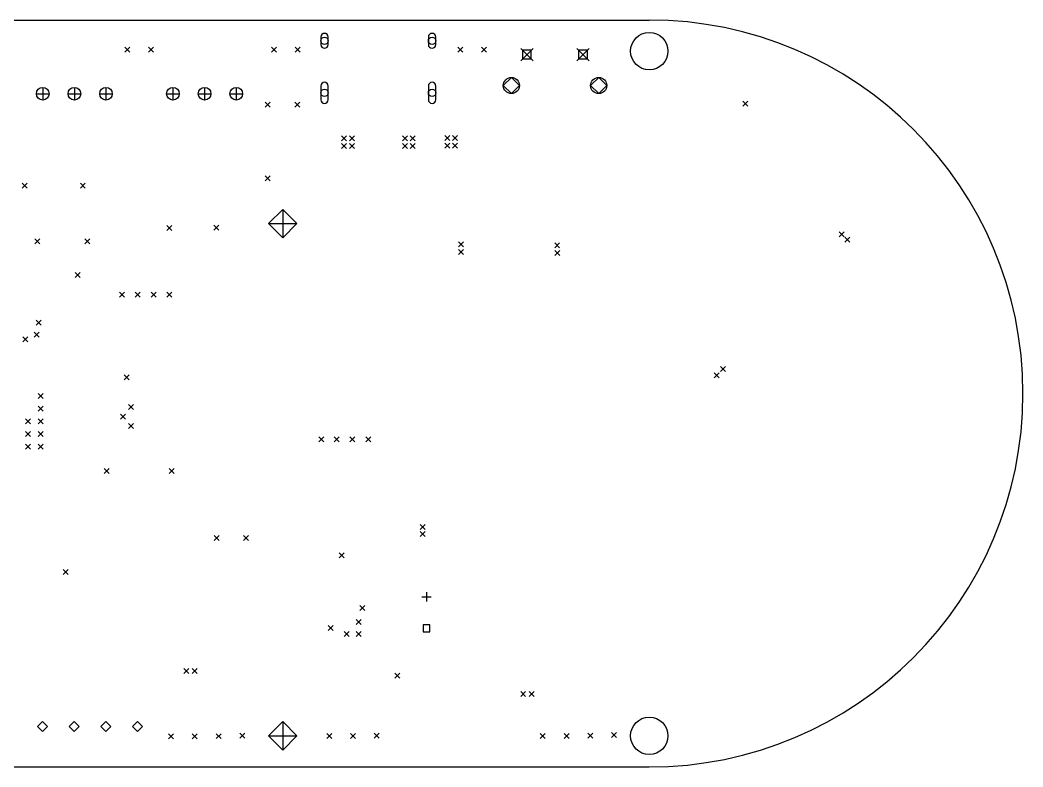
# Model space of a CAD drawing. Extents: x 1.89 to 8.27, y -6.79 to -2.76.
# Drawn here: x 5.098 to 8.268, y -5.118 to -2.756 of the extents above; entities that cross this region are included whole.
import ezdxf

# ---------------------------------------------------------------- set-up
doc = ezdxf.new("R2010")
doc.units = 0
doc.header["$MEASUREMENT"] = 0
doc.layers.add('BLACK', color=7, linetype='CONTINUOUS')

msp = doc.modelspace()

# ---------------------------------------------------------------- linework, layer by layer
at = {"layer": 'BLACK', "linetype": 'CONTINUOUS'}
for p, q in [((3.1496, -2.7559), (7.0866, -2.7559)), ((6.0481, -2.8098), (6.0481, -2.8334)), ((6.0717, -2.8334), (6.0717, -2.8098)), ((6.3883, -2.8098), (6.3883, -2.8334)), ((6.4119, -2.8334), (6.4119, -2.8098)), ((5.4291, -2.8414), (5.4449, -2.8571)), ((5.4449, -2.8414), (5.4291, -2.8571)), ((5.5041, -2.8414), (5.5199, -2.8571)), ((5.5199, -2.8414), (5.5041, -2.8571)), ((5.8921, -2.8421), (5.9079, -2.8579)), ((5.9079, -2.8421), (5.8921, -2.8579)), ((5.9671, -2.8421), (5.9829, -2.8579)), ((5.9829, -2.8421), (5.9671, -2.8579)), ((6.4811, -2.8415), (6.4969, -2.8573)), ((6.4969, -2.8415), (6.4811, -2.8573)), ((6.5561, -2.8415), (6.5719, -2.8573)), ((6.5719, -2.8415), (6.5561, -2.8573)), ((6.6805, -2.8455), (6.7195, -2.8845)), ((6.7195, -2.8455), (6.6805, -2.8845)), ((6.7138, -2.8512), (6.6862, -2.8512)), ((6.6862, -2.8512), (6.6862, -2.8788)), ((6.7138, -2.8788), (6.7138, -2.8512)), ((6.8577, -2.8455), (6.8967, -2.8845)), ((6.8967, -2.8455), (6.8577, -2.8845)), ((6.8909, -2.8512), (6.8634, -2.8512)), ((6.8634, -2.8512), (6.8634, -2.8788)), ((6.8909, -2.8788), (6.8909, -2.8512)), ((6.6862, -2.8788), (6.7138, -2.8788)), ((6.8634, -2.8788), (6.8909, -2.8788)), ((6.6508, -2.9374), (6.6252, -2.963)), ((6.6764, -2.963), (6.6508, -2.9374)), ((6.9268, -2.9374), (6.9012, -2.963)), ((6.9524, -2.963), (6.9268, -2.9374)), ((5.1694, -2.969), (5.1694, -3.009)), ((5.2694, -2.969), (5.2694, -3.009)), ((5.3694, -2.969), (5.3694, -3.009)), ((5.581, -2.969), (5.581, -3.009)), ((5.681, -2.969), (5.681, -3.009)), ((5.781, -2.969), (5.781, -3.009)), ((6.0481, -2.9645), (6.0481, -3.0078)), ((6.0717, -3.0078), (6.0717, -2.9645)), ((6.3883, -2.9645), (6.3883, -3.0078)), ((6.4119, -3.0078), (6.4119, -2.9645)), ((6.6252, -2.963), (6.6508, -2.9886)), ((6.6508, -2.9886), (6.6764, -2.963)), ((6.9012, -2.963), (6.9268, -2.9886)), ((6.9268, -2.9886), (6.9524, -2.963)), ((5.1494, -2.989), (5.1894, -2.989)), ((5.2494, -2.989), (5.2894, -2.989)), ((5.3494, -2.989), (5.3894, -2.989)), ((5.561, -2.989), (5.601, -2.989)), ((5.661, -2.989), (5.701, -2.989)), ((5.761, -2.989), (5.801, -2.989)), ((5.8721, -3.0161), (5.8879, -3.0319)), ((5.8879, -3.0161), (5.8721, -3.0319)), ((5.9661, -3.0161), (5.9819, -3.0319)), ((5.9819, -3.0161), (5.9661, -3.0319)), ((7.3821, -3.0121), (7.3979, -3.0279)), ((7.3979, -3.0121), (7.3821, -3.0279)), ((6.1136, -3.1221), (6.1294, -3.1379)), ((6.1294, -3.1221), (6.1136, -3.1379)), ((6.1386, -3.1221), (6.1544, -3.1379)), ((6.1544, -3.1221), (6.1386, -3.1379)), ((6.3062, -3.1222), (6.3219, -3.138)), ((6.3219, -3.1222), (6.3062, -3.138)), ((6.3312, -3.1222), (6.3469, -3.138)), ((6.3469, -3.1222), (6.3312, -3.138)), ((6.4399, -3.1215), (6.4557, -3.1373)), ((6.4557, -3.1215), (6.4399, -3.1373)), ((6.4649, -3.1215), (6.4807, -3.1373)), ((6.4807, -3.1215), (6.4649, -3.1373)), ((6.1136, -3.1461), (6.1294, -3.1619)), ((6.1294, -3.1461), (6.1136, -3.1619)), ((6.1386, -3.1461), (6.1544, -3.1619)), ((6.1544, -3.1461), (6.1386, -3.1619)), ((6.3062, -3.1462), (6.3219, -3.162)), ((6.3219, -3.1462), (6.3062, -3.162)), ((6.3312, -3.1462), (6.3469, -3.162)), ((6.3469, -3.1462), (6.3312, -3.162)), ((6.4399, -3.1455), (6.4557, -3.1613)), ((6.4557, -3.1455), (6.4399, -3.1613)), ((6.4649, -3.1455), (6.4807, -3.1613)), ((6.4807, -3.1455), (6.4649, -3.1613)), ((5.8721, -3.2481), (5.8879, -3.2639)), ((5.8879, -3.2481), (5.8721, -3.2639)), ((5.1046, -3.2721), (5.1204, -3.2879)), ((5.1204, -3.2721), (5.1046, -3.2879)), ((5.2883, -3.2721), (5.304, -3.2879)), ((5.304, -3.2721), (5.2883, -3.2879)), ((5.9281, -3.3547), (5.8831, -3.3997)), ((5.9281, -3.3547), (5.9281, -3.4447)), ((5.9731, -3.3997), (5.9281, -3.3547)), ((5.5621, -3.4061), (5.5779, -3.4219)), ((5.5779, -3.4061), (5.5621, -3.4219)), ((5.7101, -3.4051), (5.7259, -3.4209)), ((5.7259, -3.4051), (5.7101, -3.4209)), ((5.8831, -3.3997), (5.9731, -3.3997)), ((5.8831, -3.3997), (5.9281, -3.4447)), ((5.9281, -3.4447), (5.9731, -3.3997)), ((5.1445, -3.4481), (5.1603, -3.4639)), ((5.1603, -3.4481), (5.1445, -3.4639)), ((5.3021, -3.4481), (5.3179, -3.4639)), ((5.3179, -3.4481), (5.3021, -3.4639)), ((7.6871, -3.4261), (7.7029, -3.4419)), ((7.7029, -3.4261), (7.6871, -3.4419)), ((7.7051, -3.4431), (7.7209, -3.4589)), ((7.7209, -3.4431), (7.7051, -3.4589)), ((6.4839, -3.4571), (6.4997, -3.4729)), ((6.4997, -3.4571), (6.4839, -3.4729)), ((6.4841, -3.4821), (6.4999, -3.4979)), ((6.4999, -3.4821), (6.4841, -3.4979)), ((6.7876, -3.4601), (6.8033, -3.4759)), ((6.8033, -3.4601), (6.7876, -3.4759)), ((6.7876, -3.4851), (6.8034, -3.5009)), ((6.8034, -3.4851), (6.7876, -3.5009)), ((5.2721, -3.5547), (5.2879, -3.5704)), ((5.2879, -3.5547), (5.2721, -3.5704)), ((5.4121, -3.6161), (5.4279, -3.6319)), ((5.4279, -3.6161), (5.4121, -3.6319)), ((5.4621, -3.6161), (5.4779, -3.6319)), ((5.4779, -3.6161), (5.4621, -3.6319)), ((5.5121, -3.6161), (5.5279, -3.6319)), ((5.5279, -3.6161), (5.5121, -3.6319)), ((5.5621, -3.6161), (5.5779, -3.6319)), ((5.5779, -3.6161), (5.5621, -3.6319)), ((5.1491, -3.7051), (5.1649, -3.7209)), ((5.1649, -3.7051), (5.1491, -3.7209)), ((5.1061, -3.7581), (5.1219, -3.7739)), ((5.1219, -3.7581), (5.1061, -3.7739)), ((5.1421, -3.7431), (5.1579, -3.7589)), ((5.1579, -3.7431), (5.1421, -3.7589)), ((7.3121, -3.8521), (7.3279, -3.8679)), ((7.3279, -3.8521), (7.3121, -3.8679)), ((5.4266, -3.8776), (5.4424, -3.8934)), ((5.4424, -3.8776), (5.4266, -3.8934)), ((7.2921, -3.8721), (7.3079, -3.8879)), ((7.3079, -3.8721), (7.2921, -3.8879)), ((5.1551, -3.9371), (5.1709, -3.9529)), ((5.1709, -3.9371), (5.1551, -3.9529)), ((5.1551, -3.9771), (5.1709, -3.9929)), ((5.1709, -3.9771), (5.1551, -3.9929)), ((5.4401, -3.9721), (5.4559, -3.9879)), ((5.4559, -3.9721), (5.4401, -3.9879)), ((5.1151, -4.0171), (5.1309, -4.0329)), ((5.1309, -4.0171), (5.1151, -4.0329)), ((5.1551, -4.0171), (5.1709, -4.0329)), ((5.1709, -4.0171), (5.1551, -4.0329)), ((5.4151, -4.0021), (5.4309, -4.0179)), ((5.4309, -4.0021), (5.4151, -4.0179)), ((5.1151, -4.0571), (5.1309, -4.0729)), ((5.1309, -4.0571), (5.1151, -4.0729)), ((5.1551, -4.0571), (5.1709, -4.0729)), ((5.1709, -4.0571), (5.1551, -4.0729)), ((5.4401, -4.0321), (5.4559, -4.0479)), ((5.4559, -4.0321), (5.4401, -4.0479)), ((6.0421, -4.0742), (6.0579, -4.09)), ((6.0579, -4.0742), (6.0421, -4.09)), ((6.0905, -4.0742), (6.1063, -4.09)), ((6.1063, -4.0742), (6.0905, -4.09)), ((6.1405, -4.0742), (6.1563, -4.09)), ((6.1563, -4.0742), (6.1405, -4.09)), ((6.1905, -4.0742), (6.2063, -4.09)), ((6.2063, -4.0742), (6.1905, -4.09)), ((5.1151, -4.0971), (5.1309, -4.1129)), ((5.1309, -4.0971), (5.1151, -4.1129)), ((5.1551, -4.0971), (5.1709, -4.1129)), ((5.1709, -4.0971), (5.1551, -4.1129)), ((5.3631, -4.1741), (5.3789, -4.1899)), ((5.3789, -4.1741), (5.3631, -4.1899)), ((5.5691, -4.1741), (5.5849, -4.1899)), ((5.5849, -4.1741), (5.5691, -4.1899)), ((6.3621, -4.3511), (6.3779, -4.3669)), ((6.3779, -4.3511), (6.3621, -4.3669)), ((6.3621, -4.3731), (6.3779, -4.3889)), ((6.3779, -4.3731), (6.3621, -4.3889)), ((5.7111, -4.3861), (5.7269, -4.4019)), ((5.7269, -4.3861), (5.7111, -4.4019)), ((5.8041, -4.3861), (5.8199, -4.4019)), ((5.8199, -4.3861), (5.8041, -4.4019)), ((6.1061, -4.4411), (6.1219, -4.4569)), ((6.1219, -4.4411), (6.1061, -4.4569)), ((5.2341, -4.4936), (5.2499, -4.5093)), ((5.2499, -4.4936), (5.2341, -4.5093)), ((6.3675, -4.5799), (6.3975, -4.5799)), ((6.3825, -4.5649), (6.3825, -4.5949)), ((6.1721, -4.6071), (6.1879, -4.6229)), ((6.1879, -4.6071), (6.1721, -4.6229)), ((6.1601, -4.6521), (6.1759, -4.6679)), ((6.1759, -4.6521), (6.1601, -4.6679)), ((6.0718, -4.6704), (6.0876, -4.6862)), ((6.0876, -4.6704), (6.0718, -4.6862)), ((6.1221, -4.6901), (6.1379, -4.7059)), ((6.1379, -4.6901), (6.1221, -4.7059)), ((6.1601, -4.6901), (6.1759, -4.7059)), ((6.1759, -4.6901), (6.1601, -4.7059)), ((6.3935, -4.6689), (6.3715, -4.6689)), ((6.3715, -4.6689), (6.3715, -4.6908)), ((6.3715, -4.6908), (6.3935, -4.6908)), ((6.3935, -4.6908), (6.3935, -4.6689)), ((5.6158, -4.807), (5.6315, -4.8227)), ((5.6315, -4.807), (5.6158, -4.8227)), ((5.6418, -4.8071), (5.6575, -4.8229)), ((5.6575, -4.8071), (5.6418, -4.8229)), ((6.2821, -4.8211), (6.2979, -4.8369)), ((6.2979, -4.8211), (6.2821, -4.8369)), ((6.6801, -4.88), (6.6959, -4.8958)), ((6.6959, -4.88), (6.6801, -4.8958)), ((6.7071, -4.88), (6.7229, -4.8958)), ((6.7229, -4.88), (6.7071, -4.8958)), ((5.1685, -4.9742), (5.1528, -4.99)), ((5.1843, -4.99), (5.1685, -4.9742)), ((5.2685, -4.9742), (5.2528, -4.99)), ((5.2843, -4.99), (5.2685, -4.9742)), ((5.3685, -4.9742), (5.3528, -4.99)), ((5.3843, -4.99), (5.3685, -4.9742)), ((5.4685, -4.9742), (5.4528, -4.99)), ((5.4843, -4.99), (5.4685, -4.9742)), ((5.9281, -4.9747), (5.8831, -5.0197)), ((5.9281, -4.9747), (5.9281, -5.0647)), ((5.9731, -5.0197), (5.9281, -4.9747)), ((5.1528, -4.99), (5.1685, -5.0057)), ((5.1685, -5.0057), (5.1843, -4.99)), ((5.2528, -4.99), (5.2685, -5.0057)), ((5.2685, -5.0057), (5.2843, -4.99)), ((5.3528, -4.99), (5.3685, -5.0057)), ((5.3685, -5.0057), (5.3843, -4.99)), ((5.4528, -4.99), (5.4685, -5.0057)), ((5.4685, -5.0057), (5.4843, -4.99)), ((5.5671, -5.0137), (5.5829, -5.0294)), ((5.5829, -5.0137), (5.5671, -5.0294)), ((5.6421, -5.0137), (5.6579, -5.0294)), ((5.6579, -5.0137), (5.6421, -5.0294)), ((5.7171, -5.0129), (5.7329, -5.0286)), ((5.7329, -5.0129), (5.7171, -5.0286)), ((5.7921, -5.0112), (5.8079, -5.0269)), ((5.8079, -5.0112), (5.7921, -5.0269)), ((5.8831, -5.0197), (5.9731, -5.0197)), ((5.8831, -5.0197), (5.9281, -5.0647)), ((5.9281, -5.0647), (5.9731, -5.0197)), ((6.0671, -5.012), (6.0829, -5.0277)), ((6.0829, -5.012), (6.0671, -5.0277)), ((6.1421, -5.012), (6.1579, -5.0277)), ((6.1579, -5.012), (6.1421, -5.0277)), ((6.2171, -5.0112), (6.2329, -5.0269)), ((6.2329, -5.0112), (6.2171, -5.0269)), ((6.7421, -5.012), (6.7579, -5.0277)), ((6.7579, -5.012), (6.7421, -5.0277)), ((6.8171, -5.012), (6.8329, -5.0277)), ((6.8329, -5.012), (6.8171, -5.0277)), ((6.8921, -5.0112), (6.9079, -5.0269)), ((6.9079, -5.0112), (6.8921, -5.0269)), ((6.9671, -5.0094), (6.9829, -5.0252)), ((6.9829, -5.0094), (6.9671, -5.0252)), ((3.1496, -5.1181), (7.0866, -5.1181))]:
    msp.add_line(p, q, dxfattribs=at)
at = {"layer": 'BLACK'}
for centre, radius in [((6.0599, -2.8216), 0.0118), ((6.4001, -2.8216), 0.0118), ((7.0866, -2.8543), 0.0591), ((6.6508, -2.963), 0.0256), ((6.9268, -2.963), 0.0256), ((5.1694, -2.989), 0.02), ((5.2694, -2.989), 0.02), ((5.3694, -2.989), 0.02), ((5.581, -2.989), 0.02), ((5.681, -2.989), 0.02), ((5.781, -2.989), 0.02), ((6.0599, -2.9862), 0.0118), ((6.4001, -2.9862), 0.0118), ((7.0866, -5.0197), 0.0591)]:
    msp.add_circle(centre, radius, dxfattribs=at)
for centre, radius, start, end in [((7.0866, -3.937), 1.1811, -90, 90), ((6.0599, -2.8098), 0.0118, 0, 180), ((6.4001, -2.8098), 0.0118, 0, 180), ((6.0599, -2.8334), 0.0118, 180, 360), ((6.4001, -2.8334), 0.0118, 180, 360), ((6.0599, -2.9645), 0.0118, 0, 180), ((6.4001, -2.9645), 0.0118, 0, 180), ((6.0599, -3.0078), 0.0118, 180, 360), ((6.4001, -3.0078), 0.0118, 180, 360)]:
    msp.add_arc(centre, radius, start, end, dxfattribs=at)

doc.saveas('drawing.dxf')
